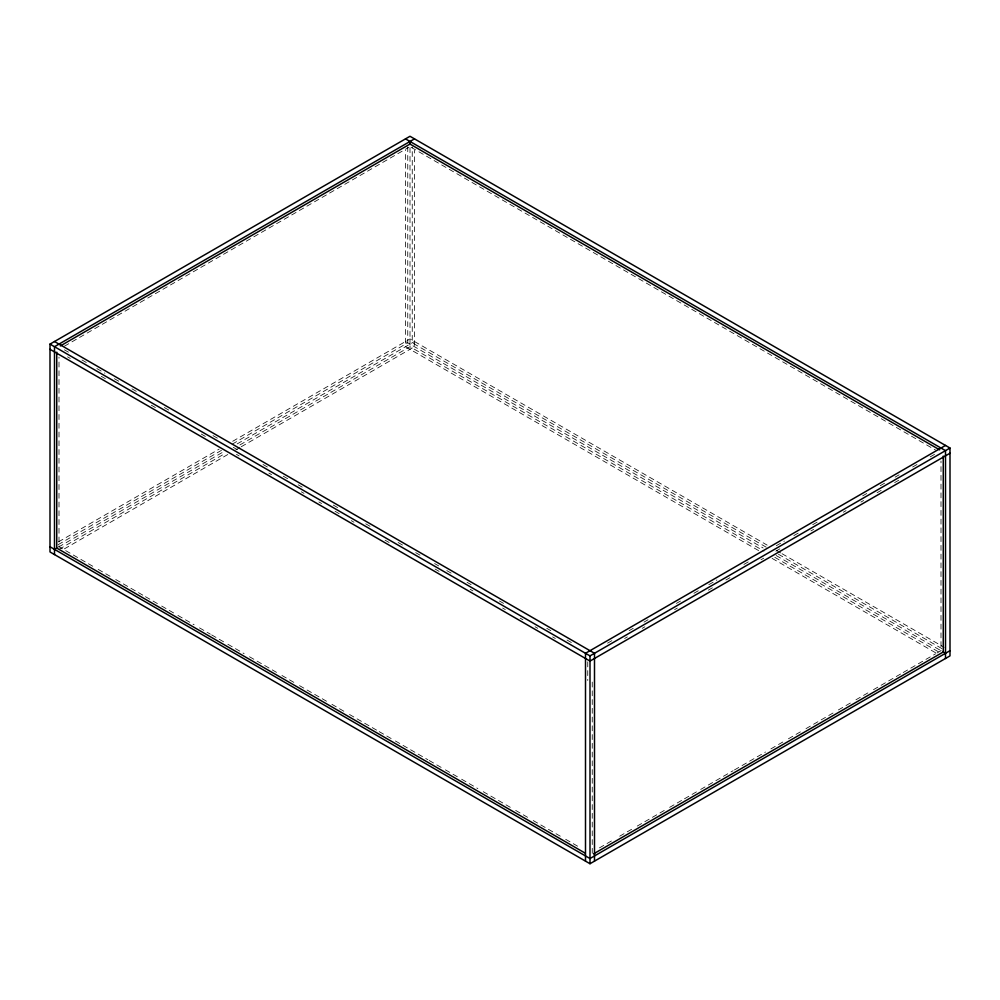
<?xml version="1.0" encoding="UTF-8"?>
<svg xmlns="http://www.w3.org/2000/svg" width="1000" height="1000" viewBox="0 0 1000 1000"><rect width="100%" height="100%" fill="white"/><g stroke="black" fill="none" stroke-linecap="round" stroke-linejoin="round"><path stroke-width="0.75" stroke-dasharray="5 3.75" d="M64.4 346.2L408.65 147.438M58.55 541.825L219.2 449.075M232.7 441.287L410 338.925L767.15 545.125M58.1 544.688L221.45 450.375M232.25 444.137L407.75 342.825L407.75 146.925M58.55 547.025L223.7 451.675M237.2 443.888L414.5 341.525M59 549.362L225.05 453.5M239.9 444.925L410 346.712L764 551.1M64.4 548.85L227.75 454.538M235.85 449.862L239.9 447.525M241.25 446.737L414.5 346.712L414.5 150.287M607.55 643.15L612.95 640.037M629.15 630.675L633.2 628.337M644 622.112L648.05 619.763M676.4 603.4L680.45 601.062M693.95 593.263L700.7 589.375M708.8 584.7L716.9 580.013M743.9 564.425L749.3 561.312M776.3 545.725L784.4 541.05M793.85 535.588L799.25 532.475M812.75 524.675L819.5 520.788M862.7 495.838L866.75 493.5M880.25 485.712L887 481.812M895.1 477.137L899.15 474.8M912.65 467L918.05 463.888M930.2 456.875L935.6 453.75M624.65 638.475L627.35 636.912M642.2 628.337L644.9 626.788M674.6 609.637L677.3 608.075M708.35 590.15L712.4 587.812M725.9 580.013L729.95 577.675M761 559.75L763.7 558.2M775.85 551.175L779.9 548.837M810.95 530.913L813.65 529.362M843.35 512.212L846.05 510.65M860.9 502.075L863.6 500.513M877.1 492.725L881.15 490.387M894.65 482.587L898.7 480.25M599.45 847.875L614.3 839.312M619.7 836.188L631.85 829.175M637.25 826.062L664.25 810.462M669.65 807.35L683.15 799.562M684.5 798.775L699.35 790.2M700.7 789.425L733.1 770.713M734.45 769.938L765.5 752.013M770.9 748.9L783.05 741.875M788.45 738.763L800.6 731.75M806 728.625L833 713.037M838.4 709.925L850.55 702.913M855.95 699.788L868.1 692.775M873.5 689.663L901.85 673.288M903.2 672.513L935.6 653.8M936.95 653.025L941 650.688L941 461.012M411.35 147.438L935.6 450.112M776.612 550.575L780.662 552.925M782.013 553.7L944.15 647.312M766.25 547.2L412.25 342.825L412.25 146.925M778.413 554.225L941.9 648.612M405.5 341.525L763.1 547.975M776.162 555.525L944.15 652.513M774.812 557.337L938.3 651.725M758.6 550.575L405.5 346.712L405.5 150.287M772.113 558.375L935.6 652.763M64.4 349.837L68.463 352.175M81.975 359.975L87.375 363.1M96.838 368.55L104.938 373.237M114.4 378.7L119.8 381.812M131.962 388.837L137.363 391.962M164.387 407.562L169.8 410.675M213.025 435.637L219.788 439.538M233.3 447.337L237.35 449.688M263.025 464.5L269.775 468.4M283.288 476.2L288.7 479.325M298.15 484.787L302.2 487.125M333.288 505.075L338.688 508.188M365.712 523.787L371.112 526.912M398.137 542.513L403.537 545.638M415.7 552.65L421.112 555.775M434.613 563.575L438.675 565.913M446.775 570.6L453.537 574.5M467.05 582.3L471.1 584.637M499.475 601.013L503.525 603.362M546.763 628.325L550.812 630.662M567.025 640.025L572.438 643.138M67.562 356.85L70.263 358.413M101.337 376.35L105.388 378.688M151.325 405.213L155.387 407.55M201.325 434.075L205.375 436.425M236.45 454.363L239.15 455.925M268.875 473.088L271.588 474.637M301.312 491.8L304.012 493.363M318.875 501.95L321.575 503.5M335.087 511.312L339.137 513.65M351.3 520.662L354 522.225M385.075 540.175L389.137 542.513M435.075 569.038L439.125 571.375M470.2 589.312L472.9 590.875M502.625 608.038L505.325 609.6M520.188 618.175L522.9 619.738M535.05 626.763L537.762 628.312M552.625 636.9L555.325 638.462M92.775 566.263L59 546.763L59 357.088M98.188 569.388L110.337 576.413M115.75 579.525L144.125 595.913M145.475 596.688L160.338 605.275M161.688 606.05L176.55 614.637M177.9 615.413L194.112 624.775M199.525 627.9L210.325 634.138M211.675 634.913L226.537 643.5M227.887 644.275L244.112 653.637M249.513 656.762L276.537 672.362M281.938 675.475L294.1 682.5M299.5 685.625L326.525 701.225M331.938 704.338L344.087 711.363M349.5 714.488L377.875 730.863M379.225 731.65L394.087 740.225M395.438 741L427.863 759.725M429.212 760.512L444.075 769.087M445.425 769.862L460.288 778.45M461.637 779.225L477.85 788.587M483.263 791.712L510.288 807.312M515.688 810.438L527.85 817.45M533.25 820.575L560.275 836.175M565.675 839.3L580.538 847.875M592.25 682.062L592.25 854.638M587.75 661.85L587.75 680.5M410 147.688L410 349.312"/><path stroke-width="1.5" d="M50 344.113L410 136.275L950 448.038L950 655.888L590 863.725L50 551.962L50 344.113L590 655.888L950 448.038M414.5 138.875L54.5 346.712L54.5 554.562M60.35 345.938L410 144.062L939.65 449.85M54.5 549.362L56.75 548.062L585.05 853.075M945.5 445.438L585.5 653.288L585.5 861.125M950 453.237L590 661.075L50 349.312M593.6 853.85L943.25 651.988L945.5 653.288M950 650.688L590 858.538L50 546.763M405.5 138.875L945.5 450.637L945.5 658.487M54.5 341.512L594.5 653.288L594.5 861.125M943.25 456.087L943.25 651.988M590 655.888L590 863.725M410 141.463L410 144.062M56.75 352.163L56.75 548.062"/></g></svg>
